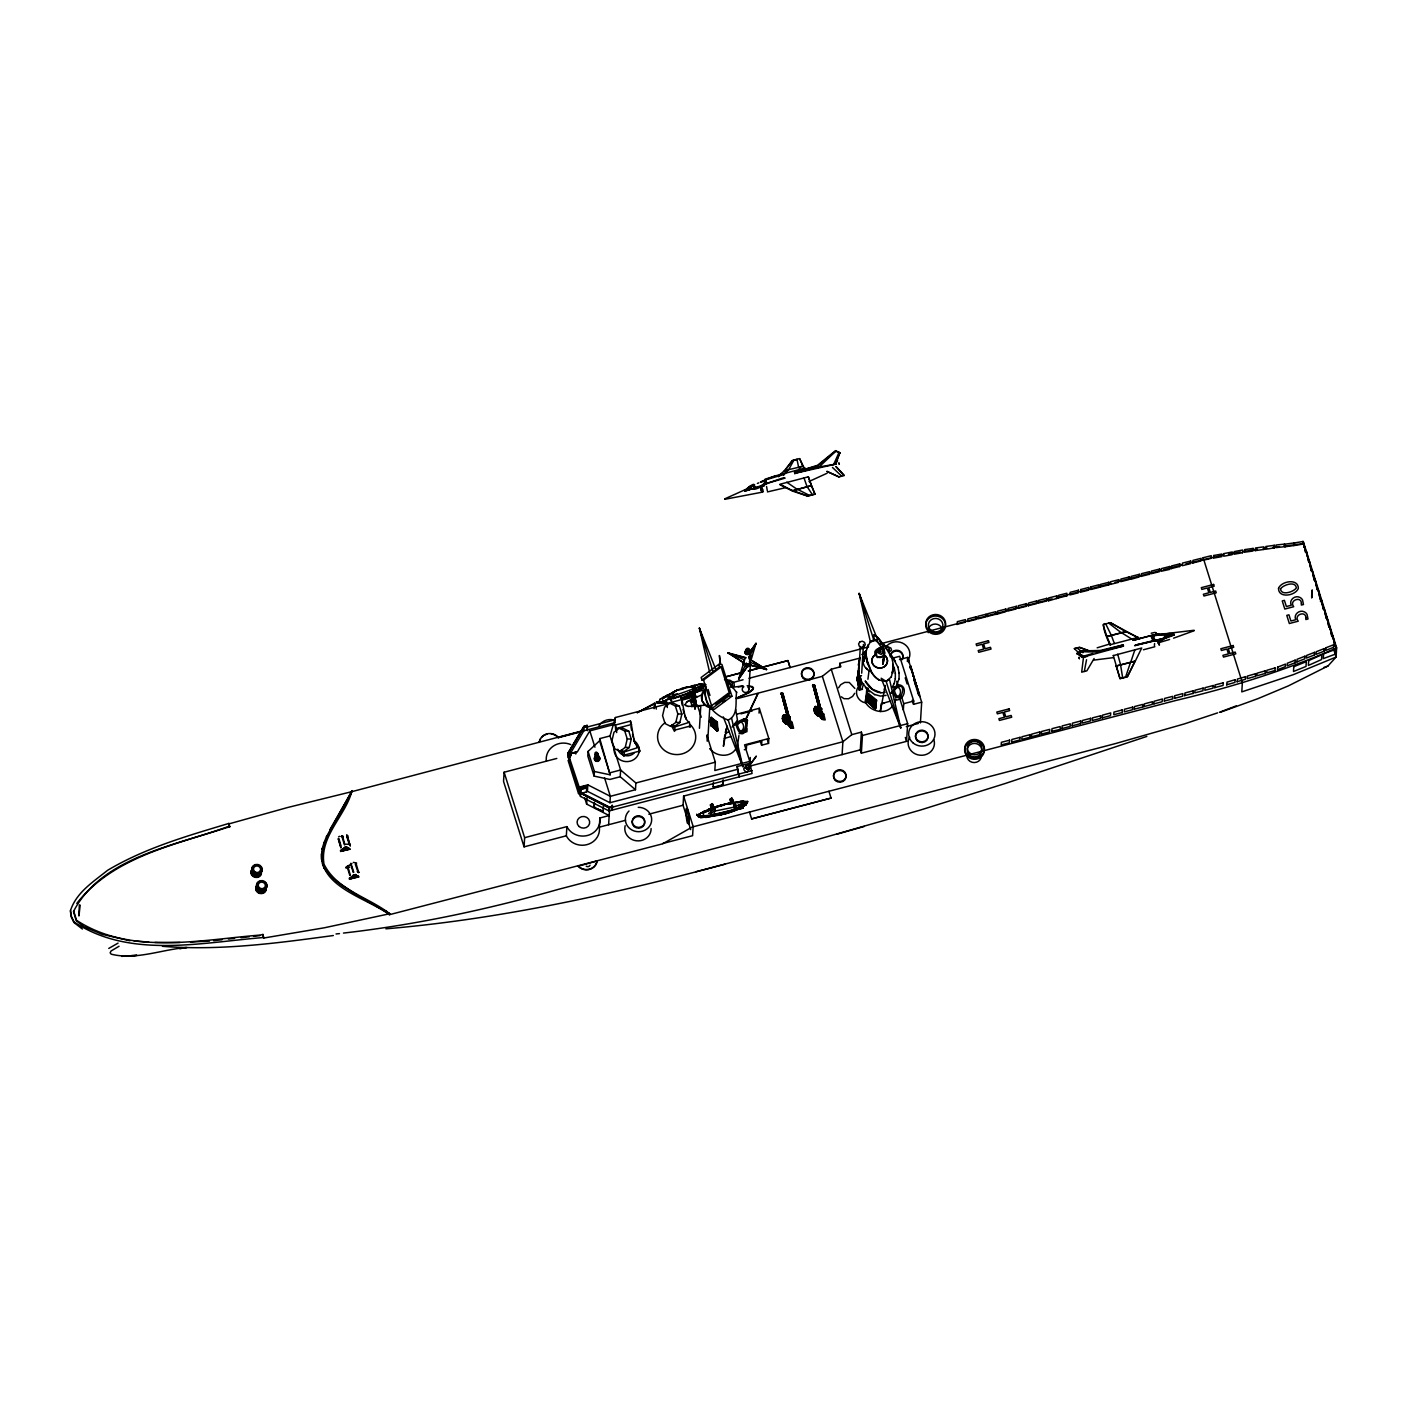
<?xml version="1.0" encoding="UTF-8"?>
<svg xmlns="http://www.w3.org/2000/svg" width="1407" height="1407" viewBox="0 0 1407 1407"><rect width="100%" height="100%" fill="white"/><g stroke="black" fill="none" stroke-linecap="round" stroke-linejoin="round"><path stroke-width="1.5" d="M711.379 808.427L711.96 803.608L715.055 810.256L711.854 804.417L711.625 809.183M858.252 671.069L859.571 659.32M895.327 678.754L895.344 673.179M899.055 678.948L899.073 672.775M321.412 853.82L321.394 858.868L324.419 868.418M321.798 859.853C322.344 833.753 343.009 813.967 352.014 790.734L326.477 836.76M704.063 812.754L704.01 811.364L718.59 805.771L723.919 805.138L718.977 806.193M711.784 725.484L717.412 730.972L716.638 727.102L711.713 723.04L711.397 725.256L716.691 729.494L711.397 725.678L717.535 730.602C718.01 727.313 709.884 718.309 711.502 725.396L711.238 717.429L711.115 725.555L717.412 730.972L717.324 722.301L711.238 717.429L711.115 725.555L717.412 730.972L717.324 722.301L710.852 717.623C712.575 728.457 708.636 722.283 717.535 730.602L717.218 722.67L710.852 717.623L711.115 725.555L711.749 724.552L717.535 730.602L711.784 725.484L711.731 723.954L711.115 725.555L711.238 717.429L711.502 725.396L711.731 723.954L716.655 728.158L717.535 730.602L716.55 723.391C697.749 710.236 727.964 740.223 711.362 724.253L711.696 722.53L711.115 725.555C709.902 712.786 718.907 723.356 717.412 730.972L712.98 726.786M730.937 801.585L731.253 798.648L734.577 804.874L732.097 798.402L732.132 801.656L731.886 798.138L734.665 804.751M711.397 725.678L711.713 723.444L716.62 727.683L717.535 730.602L716.585 724.711L711.608 719.962L716.55 723.937L717.412 730.972C715.917 724.816 705.804 717.57 716.55 730.092L716.392 723.778L711.573 719.364L711.115 725.555L711.696 722.53L716.62 726.575L717.535 730.602L716.55 723.937L711.221 719.663L716.55 723.391L716.708 729.741L716.497 722.934C706.279 713.789 711.555 721.668 717.324 722.301L711.573 718.942M595.618 756.386A2.374 2.198 3.5 0 0 595.689 759.886A2.374 2.198 3.5 0 0 599.312 758.936A2.374 2.198 3.5 0 0 597.359 755.928L598.309 756.315L597.359 756.386A2.691 2.497 3.5 0 1 599.47 760.026A2.691 2.497 3.5 0 1 595.108 760.607A2.691 2.497 3.5 0 1 595.97 756.614L598.485 755.7L597.711 753.29L595.425 752.446L594.792 756.86L596.674 760.448L597.817 760.061L598.485 755.7M597.975 755.928L598.309 758.197L596.726 758.918M711.502 725.396L711.608 720.384L716.603 725.238L711.643 721L711.115 725.555L711.608 720.384L716.427 724.834L717.412 730.972L711.397 725.256L716.708 729.459M738.921 735.597L737.461 745.921M913.917 678.772L914.321 680.636L914.04 679.282M916.731 687.759L916.872 688.762L916.661 687.531M596.128 756.386A2.374 2.198 3.5 0 0 595.354 759.921A2.374 2.198 3.5 0 0 599.224 759.411A2.374 2.198 3.5 0 0 597.342 756.227L597.324 755.876M868.154 644.564L863.142 661.87A11.344 10.5 3.5 0 0 864.83 666.865L867.38 669.609M863.142 661.73L863.564 658.177A14.088 13.05 3.5 0 1 866.202 653.411A43.212 40.029 3.5 0 0 867.838 664.192L871.355 671.878A21.773 20.173 3.5 0 0 879.269 680.197M875.383 700.299L874.873 702.339L868.84 697.221L869.35 695.339L868.242 702.515C880.747 715.319 870.951 702.99 876.192 699.719L875.488 708.935L867.574 702.216L867.978 694.46L868.717 693.704L876.156 699.736L875.383 707.615M875.488 708.935L875.611 700.281L868.77 695.885L868.172 694.231L867.574 702.216M868.471 698.048L874.873 703.342L868.664 697.292L874.785 702.357L874.837 703.394L868.647 697.802L874.749 703.394L874.697 708.02L874.82 701.319L868.594 696.148L868.242 702.515L868.77 695.885L874.908 701.302M80.181 905.106L78.933 915.992L79.337 904.965M734.155 809.377L734.348 804.681L731.552 798.103L730.989 801.199L731.306 798.314L734.155 804.997M1311.641 596.638L1311.869 591.837M556.803 758.443L504.111 772.232L503.548 781.413L524.072 846.856L566.335 835.793A17.376 16.11 3.5 0 0 586.965 844.64A17.376 16.11 3.5 0 0 599.329 827.158L599.874 817.995L609.161 815.55L586.649 804.118L584.696 797.892M524.072 846.856L524.635 837.675L504.111 772.232M581.566 731.622L558.262 737.725L556.855 735.984A10.658 9.867 3.5 0 0 539.303 742.105L539.286 742.421A10.658 9.867 3.5 0 1 540.587 738.763M738.71 775.011L737.162 766.551L749.949 763.21L752.077 773.498L609.02 810.942L580.493 796.432L568.164 757.142L568.041 752.886L583.712 726.54L587.211 725.396L587.352 730.69L587.335 725.994L583.905 726.909L567.988 753.73L569.026 757.054L568.217 753.009M569.026 757.054L568.322 753.22M569.132 760.185L568.78 753.959L577.433 751.707L589.814 730.866L614.947 724.288M570.24 757.529L570.468 753.572L576.43 752.024M571.154 755.612L571.26 753.941M566.335 835.793L566.898 826.613L524.635 837.675M575.744 754.029L575.955 752.71M752.253 770.561L612.432 807.143L609.231 807.53L580.704 793.038L578.523 793.618L579.526 793.284M580.757 791.086L581.003 787.146L586.701 785.651L586.455 791.93L580.757 793.425L579.491 789.38L580.634 792.721L609.301 807.002M579.526 793.355L579.192 787.129L568.006 753.554L584.098 726.733L583.835 730.796L568.164 757.142M584.028 727.331L583.94 726.258L587.211 725.396M580.493 796.432L581.003 787.146M586.174 785.95L586.174 788.008L581.496 789.239L581.478 787.164L586.279 786.302M581.496 789.239L581.478 787.164M578.136 866.22L578.154 865.921A10.746 9.955 3.5 0 0 597.043 860.978L578.136 866.22A10.746 9.955 3.5 0 0 597.025 861.277M665.529 704.397L615.351 717.535L610.022 735.931L599.751 738.605L599.628 740.75L588.091 751.408L587.809 756.016L594.106 776.119L609.882 779.443L620.223 776.734L635.472 789.732L610.339 796.309L587.827 784.86L579.192 787.129M586.649 804.118L587.053 797.699M736.987 769.488L609.952 802.729L587.44 791.297L587.827 784.86M594.106 776.119L594.405 771.493L588.091 751.408M594.123 806.668L594.405 802.183M594.457 803.415L594.282 806.422A4.397 1.495 30.3 0 0 595.671 808.04L602.987 811.364L603.322 806.616M596.005 756.122A2.691 2.497 3.5 0 0 595.143 760.114A2.691 2.497 3.5 0 0 599.488 759.534A2.691 2.497 3.5 0 0 597.377 755.946L598.309 758.197A8.284 3.781 8.2 0 0 594.739 754.275M594.405 771.493L610.163 774.817L599.751 738.605M612.502 806.809L609.108 807.882L580.405 793.108L579.737 789.96M611.957 809.131L612.203 805.068L612.537 806.334L609.161 807.213L580.739 792.546M609.02 810.942L609.161 807.213M608.615 824.731L609.565 809.148M609.952 802.729L610.339 796.309L604.57 777.913M615.035 722.6L615.351 717.535M612.256 810.08L612.555 806.158L609.301 807.178M620.223 776.734L620.628 769.981L610.022 735.931M635.472 789.732L635.876 782.978L620.628 769.981L610.304 772.689M654.149 708.723L654.484 703.219L637.301 712.786M685.983 705.857L685.033 704.766L686.704 701.917L702.427 694.478L705.276 689.324A29.529 27.366 3.5 0 0 709.779 707.492L707.774 740.17M689.729 694.056L689.87 691.628A13.701 12.698 3.5 0 1 695.111 706.595L694.97 709.022A15.354 14.228 3.5 0 0 689.729 694.056A13.701 12.698 3.5 0 1 694.97 709.022M690.696 829.602L683.063 805.244L683.609 796.081L860.31 749.825L861.383 732.132L851.78 734.647L842.881 741.753L749.773 766.147L750.3 757.476M686.299 812.349C687.988 797.241 691.892 843.233 686.229 813.985M683.609 796.081L693.159 826.507L692.596 835.688L662.627 843.532M699.437 728.298L700.756 706.578M702.41 694.583L701.794 700.475L705.751 705.188L688.111 706.384M707.229 741.26L706.982 734.964M713.419 782.415L713.138 786.9A4.397 1.565 -17.4 0 0 714.668 787.392L721.228 785.669A2.55 0.915 -17.4 0 0 722.864 784.367L723.145 779.777M707 735.597L715.336 762.189L714.826 770.508L749.773 761.363L744.584 744.866L768.82 738.517L759.34 708.284L737.127 714.088M743.529 662.468L728.087 652.866L744.092 659.69L743.494 662.82L728.087 652.866L745.851 657.614M722.917 780.885L722.741 783.945A2.55 0.915 -17.4 0 1 721.105 785.264L714.527 786.97A4.397 1.565 -17.4 0 1 713.015 786.495M732.678 687.777L726.17 679.053M736.617 692.473L732.713 687.267L743.037 685.86M746.361 663.031L738.64 679.176L750.547 661.888A3.342 3.095 3.5 0 1 746.501 664.122L766.551 669.609L751.057 660.112L755.999 643.298L749.65 652.232M739.291 776.84L737.162 766.551M748.401 654.642L745.604 652.619L748.366 650.157L745.763 649.964L745.042 652.725L746.695 654.607L749.403 654.149L749.28 653.112L746.273 653.991L746.572 651.459M749.403 654.149L750.089 651.564L748.577 651.212L746.431 653.358M748.911 689.36L750.388 665.019M747.082 728.756L746.906 731.693L738.992 733.75M753.079 649.559L755.999 643.298L749.263 657.122M747.152 685.719L752.464 686.598L753.378 688.093L750.318 686.475M749.474 766.217L749.773 761.363M749.474 812.068L751.637 818.962L831.097 798.068L751.637 818.856M759.041 713.138L759.34 708.284M768.82 738.517L768.539 743.388L761.592 745.2L761.855 741.102L746.607 745.094L746.343 749.192L744.303 749.738M828.916 791.262L831.097 798.174M839.574 667.27L839.803 663.33L860.363 657.966M842.107 754.609L842.881 741.753L822.356 676.327L831.256 669.222L840.858 666.707L839.803 663.33M861.524 675.606L860.117 676.644L858.604 675.272L860.363 646.499M861.7 673.179L863.458 644.424M899.53 697.766L907.656 723.655L906.565 741.348L861.365 753.185L862.438 735.492L861.383 732.132M894.799 709.48L900.779 728.017L886.146 681.375L881.204 678.244L900.779 728.017L889.505 679.493L886.146 681.375L879.287 680.056A21.773 20.173 3.5 0 1 871.373 671.737L866.466 658.476M873.888 638.848L874.152 634.733A26.03 24.112 3.5 0 1 883.033 660.112L882.769 664.227A26.03 24.112 3.5 0 0 873.888 638.848A23.233 21.527 3.5 0 1 879.903 644.336M903.347 709.972L903.734 703.676L901.183 695.533M907.374 661.554L907.621 657.403L899.478 659.549M909.995 667.709L910.663 665.916L919.65 696.535M910.171 668.008L910.821 666.654L919.51 695.797M910.751 667.868L910.663 665.916M907.621 657.403L921.673 702.181L913.512 704.309L913.723 701.055L899.671 656.295L893.691 657.86M920.407 722.917L921.673 702.181M957.006 624.585L957.358 621.648L965.501 619.608L965.343 622.228L957.2 624.268M976.141 616.723L975.878 619.485L967.717 621.525L967.875 618.904L976.036 616.864M986.254 614.068L985.99 616.829L977.83 618.869L977.988 616.266L986.149 614.226M987.38 616.653L987.732 613.716L995.875 611.676L996.015 614.507M1005.917 608.932L1005.653 611.693L997.387 614.068M997.352 613.874L997.651 611.13L1005.812 609.09M1016.364 606.206L1016.1 608.967L1007.94 611.007L1008.098 608.404L1016.259 606.364M1009.628 740.064L1009.364 742.826L1001.221 744.919L1001.379 742.316L1009.523 740.205M1026.547 603.55L1026.283 606.311L1018.123 608.352L1018.281 605.749L1026.442 603.709M1020.128 737.233L1019.864 739.994L1011.721 742.087L1011.879 739.484L1020.022 737.374M1028.236 605.977L1028.57 603.058L1036.836 600.859M1036.73 601.018L1036.572 603.621L1028.411 605.661M1030.205 737.303L1030.223 734.507M1031.366 736.899L1031.683 734.155L1039.931 731.886M1046.826 598.256L1046.562 601.018L1038.401 603.058L1038.559 600.437L1046.72 598.397M1039.826 732.045L1039.65 734.647L1031.524 736.758M1041.321 734.384L1041.585 731.482L1049.728 729.371L1049.569 731.974L1041.426 734.085M1056.833 598.626L1056.903 595.759M1058.398 598.098L1058.715 595.284L1066.875 593.244L1066.981 595.9M1051.697 731.429L1052.014 728.668L1060.157 726.557L1060.298 729.389L1051.856 731.271M1061.88 728.844L1062.162 725.924L1070.305 723.831L1070.129 726.434L1062.004 728.545M1078.448 590.113L1078.184 592.875L1070.024 594.915L1070.182 592.312L1078.342 590.272M1072.046 725.994L1072.415 723.163L1080.558 721.052M1082.106 657.368L1076.935 653.411L1080.945 650.896L1100.081 650.474L1123.261 644.898L1123.454 646.077L1082.106 657.368L1081.93 656.031L1076.935 653.411M1080.594 723.778L1080.664 720.912M1090.636 718.221L1090.372 720.982L1082.229 723.092L1082.388 720.472L1090.531 718.379M1100.221 587.317L1100.555 584.38L1108.716 582.34M1100.696 715.635L1100.432 718.397L1092.289 720.507L1092.448 717.887L1100.591 715.794M1108.822 582.181L1108.857 585.136M1102.156 718.098L1102.49 715.161L1110.739 712.909L1110.475 715.671L1102.332 717.781M1118.758 579.596L1118.495 582.357L1110.334 584.397L1110.492 581.777L1118.653 579.737M1123.261 644.898L1099.746 651.511M1123.454 646.077L1100.292 651.177L1081.156 651.617L1077.164 654.132M1129.205 576.87L1128.942 579.614L1120.781 581.654L1120.939 579.051L1129.1 577.011M1122.188 709.849L1122.223 712.786M1139.265 574.355L1131.122 576.395L1130.771 579.35L1139.107 576.958L1139.371 574.214M1132.688 707.018L1132.424 709.761L1124.281 711.872L1124.439 709.269L1132.582 707.158M1141.095 576.465L1141.411 573.704L1149.572 571.664L1149.642 574.478M1134.2 709.462L1134.534 706.543L1142.677 704.432L1142.765 707.088M1143.856 706.754L1144.243 703.922L1152.491 701.671L1152.21 704.432L1144.084 706.543M1153.898 635.753L1166.245 634.065M1155.71 633.642L1156.009 632.939M1159.667 568.903L1159.403 571.664L1151.243 573.704L1151.401 571.101L1159.561 569.061M1170.923 633.414L1156.519 634.117M1166.895 637.353L1155.024 640.748L1153.406 635.419L1157.592 634.698L1153.705 635.489M1153.775 704.08L1154.145 701.249L1162.393 698.998L1162.129 701.759L1153.986 703.869M1158.453 640.326L1159.192 643.017M1159.227 642.542L1158.295 642.788L1159.298 640.115M1159.333 643.949L1159.333 645.215L1158.524 643.351M1169.745 566.405L1169.709 569.395L1161.32 571.207L1161.478 568.586L1169.639 566.546M1171.169 568.762L1171.556 565.948L1179.717 563.89M1164.257 701.196L1164.574 698.435L1172.717 696.342L1172.559 698.945L1164.416 701.055M1179.734 566.616L1179.822 563.75M1174.405 698.47L1174.722 695.709L1182.865 693.598L1182.689 696.219L1174.564 698.312M1190.709 560.918L1190.445 563.679L1182.285 565.702L1182.443 563.099L1190.603 561.076M1192.696 563.275L1192.978 560.373L1201.138 558.333L1200.98 560.953L1192.819 562.976M1184.606 695.762L1184.993 692.947L1193.118 690.837M1193.154 693.563L1193.224 690.696M1203.196 688.005L1202.932 690.767L1194.789 692.86L1194.948 690.257L1203.091 688.146M1213.256 685.42L1212.992 688.181L1204.849 690.274L1205.008 687.671L1213.151 685.561M1223.299 682.694L1223.035 685.455L1214.892 687.548M1226.693 685.051L1227.01 682.114L1235.188 679.669M1242.574 552.81L1242.592 550.014L1234.185 551.632L1234.027 554.252L1242.328 552.758M1235.082 679.81L1234.924 682.43L1226.851 684.734M1237.105 681.955L1237.421 679.036L1245.494 676.714M1253.145 548.308L1252.881 551.052L1244.509 552.195L1244.667 549.592L1253.039 548.449M1245.6 676.574L1245.336 679.335L1237.263 681.639M1255.15 550.735L1255.484 547.991L1263.855 546.848L1263.943 549.539M1255.572 676.591L1255.607 673.601M1274.074 547.939L1265.473 549.275L1265.878 546.479L1274.232 545.336M1265.227 670.734L1265.21 673.724M1274.355 548.185L1274.337 545.195M1275.059 667.815L1275.059 670.611M1284.556 543.999L1284.292 546.743L1275.885 547.622L1276.043 545.019L1284.45 544.122M1285.013 547.024L1285.382 544.122L1293.754 542.979M1293.842 545.652L1293.86 542.838M1295.196 660.041L1295.196 662.996M1303.093 541.343L1303.111 544.333M1303.374 541.853L1305.503 552.283M1303.691 547.182L1303.902 543.507L1283.747 546.233M1296.814 662.064L1297.113 659.285L1304.887 656.242M1306.347 551.21L1308.739 561.885L1306.347 551.438M1309.178 560.549L1311.306 570.978L1309.178 560.777M1304.993 656.084L1304.729 658.863L1296.955 661.906M1312.098 569.835L1314.226 580.264L1312.098 570.064M1315.105 579.403L1317.216 589.814L1315.088 579.631M1318.06 589.076L1320.188 599.276L1318.06 588.847M1314.507 652.25L1314.56 655.17M1320.522 601.721L1320.716 598.538L1328.032 621.824M1321.103 598.555L1323.231 608.985M1324.005 607.789L1326.133 618.218M1324.11 651.283L1324.11 648.504M1326.396 618.447L1324.005 608.035M1326.836 616.846L1328.964 627.258L1326.836 617.075M1329.791 626.238L1331.919 636.668L1329.791 626.467M1332.869 636.017L1334.979 646.446M1335.12 646.728L1332.851 636.263M1336.175 647.836L1335.894 652.602L1334.68 648.733M1220.221 712.311L1257.823 698.699L1288.425 685.86L1327.944 666.021L1336.087 657.051L1336.65 647.871L1303.902 543.507M1311.834 597.553L1312.115 590.166M692.402 692.174L692.93 687.759L695.937 697.098M705.276 689.324C703.887 704.221 715.178 715.583 728.21 720.015C738.939 715.108 734.982 701.319 736.652 691.98M1311.676 597.834L1312.256 590.184M667.041 696.078L667.094 695.058M712.364 809.641L711.696 803.819L714.756 810.186M724.798 734.876L723.427 746.343L727.102 726.082M874.574 704.678C876.913 713.982 858.358 685.666 874.908 702.286M867.785 702.023L868.524 700.879L874.785 705.945L868.418 699.631L874.82 704.889L868.559 699.789L874.697 704.96L874.662 706.525L868.365 700.633M857.778 677.84L858.639 670.664L857.092 678.878L859.431 690.239L857.056 679.317L858.041 674.182L860.328 683.415L858.973 688.586L860.662 682.061L858.34 672.599L860.345 683.679L859.009 674.287M352.014 790.734C345.77 815.568 319.336 836.374 323.997 864.127C336.642 889.945 368.476 897.086 389.721 913.741L324.296 927.793L263.689 938.047L262.951 934.459L260.031 935.075C200.023 939.894 130.306 955.441 76.506 920.284L73.656 910.997M1094.101 658.511L1086.872 670.822L1081.684 672.177L1083.548 656.823M893.339 668.255L891.282 677.048M892.759 673.144L892.988 662.996L891.739 657.597M597.993 756.122L597.412 756.263A2.023 1.882 3.5 0 1 598.995 758.813A2.023 1.882 3.5 0 1 595.9 759.622A2.023 1.882 3.5 0 1 595.829 756.649M866.835 687.777L865.727 702.849C871.179 711.731 885.39 715.178 892.425 706.244M867.926 679.247L869.016 670.734L865.991 668.167M745.305 653.587L745.833 649.77L748.542 649.313M749.28 653.112L750.195 651.195L749.104 649.594M663.348 698.065L676.82 690.327L682.342 689.254M788.536 724.499L785.915 724.095L783.312 721.598L782.292 718.485L783.646 714.791L786.284 715.196L788.87 717.693L788.641 719.452M783.418 716.568L783.646 714.791M783.312 721.598L782.521 716.726L786.284 715.196L788.096 718.01M786.038 716.954L786.284 715.196M786.214 718.766L782.521 716.726L786.144 722.336L785.915 724.095L782.292 718.485M821.283 714.228L821.53 712.47L817.889 706.859L815.269 706.455L813.897 710.13L814.934 713.261L817.52 715.758L820.158 716.145M815.269 706.455L813.897 710.13L817.52 715.758L817.766 713.982L814.143 708.372L817.889 706.859L817.66 708.618M814.934 713.261L814.143 708.372M732.15 801.691L732.062 798.736L734.577 804.874M694.478 685.42L699.173 684.277L693.317 686.528L687.232 686.897L682.325 689.36M694.583 696.008L695.269 697.432L693 687.777M864.215 661.184L865.182 654.888L863.968 661.325M858.147 673.654L860.451 682.87L857.953 674.586L859.888 685.86L857.461 677.224L859.783 686.405L857.865 677.418L857.144 678.913L859.325 688.322L860.82 681.48L859.413 675.272M859.73 686.176L857.567 676.697M860.574 682.588C854.665 660.094 862.262 682.078 858.973 688.586M742.667 805.244L735.404 810.168L726.205 813.58M1125.108 632.165L1125.934 631.725L1111.372 635.454L1105.709 623.846C1097.003 620.804 1118.512 663.102 1106.869 636.492L1125.864 631.532L1138.369 637.793L1110.44 622.738L1108.646 623.248M726.17 813.439L735.158 809.183L731.306 811.716M704.309 811.311C687.372 820.703 712.364 806.369 723.743 804.593L743.318 801.093L747.398 801.709M322.326 848.333C315.168 886.269 366.031 897.279 389.387 914.708L662.715 843.795L693.159 826.507M734.366 804.98L731.798 798.947L731.64 801.287M711.96 804.663L712.892 807.055L711.995 804.382C708.073 804.118 716.497 805.842 714.756 810.485L714.017 814.442M732.168 801.656L731.746 799.756M692.543 701.706L692.824 700.739M693.774 701.706L693.37 700.686M865.727 702.849L868.348 688.392M753.413 687.583L753.15 689.395L749.157 692.701L736.002 698.382L749.192 692.209L753.167 688.885M857.901 676.96L859.061 670.787M857.584 678.895L859.501 687.267M705.259 689.113L705.874 685.895M1084.322 671.438L1086.538 659.742M734.014 810.344L743.054 808.146L743.23 806.299L745.833 804.822L743.23 806.299M857.76 675.641L860.222 684.224M892.161 672.81L893.04 668.536M859.888 676.134L861.541 681.34L859.765 689.922L862.509 689.289M867.926 688.322L864.918 702.691C857.461 701.161 853.574 691.664 859.149 685.948M859.431 690.239L861.242 681.674L859.941 676.169M639.059 752.428L639.904 751.004L638.743 747.31L622.896 752.376L621.472 750.107M623.53 751.285L624.69 754.979L623.864 756.403L620.804 750.494M638.743 747.31C633.203 745.446 632.798 728.386 630.512 721.07L615.299 725.045L615.721 730.479M688.832 726.434L690.239 727.243L689.342 722.283L673.496 727.349L672.071 725.08M674.146 726.258L675.307 729.969L674.463 731.376L671.42 725.467M689.342 722.283C683.802 720.419 683.397 703.377 681.111 696.043L665.916 700.018L666.338 705.452M884.352 689.518L885.249 685.438L880.307 711.625L881.222 703.764L890.508 701.091M744.778 721.123L757.845 693.545M745.042 721.351L758.004 693.616M725.291 732.748L726.258 728.509M858.252 665.124L859.554 659.549M894.201 683.644L895.344 678.526M899.073 678.719L895.133 689.412L891.176 693.264M619.959 751.356L625.253 747.363L627.241 738.939L624.761 731.024L619.256 728.246L613.962 732.256L611.957 740.68L614.454 748.594L619.959 751.356L623.969 751.496L629.263 747.504L631.251 739.08L628.771 731.165L623.266 728.386L619.256 728.246M670.559 726.329L675.852 722.336L677.84 713.912L675.36 705.997L669.855 703.219L664.561 707.229L662.574 715.653L665.054 723.567L670.559 726.329L674.569 726.469L679.862 722.477L681.867 714.053L679.388 706.138L673.883 703.359L669.855 703.219M715.917 815.357L705.523 816.218L721.351 814.723L731.605 811.769M723.743 804.593L718.977 806.387M658.036 701.882L665.441 702.48L661.923 702.937M665.212 701.688L663.453 702.075L662.187 698.663L663.189 697.327L677.066 690.309M668.8 695.304L663.699 697.978M686.897 686.933L681.709 688.533M686.95 687.073L691.576 686.739L681.762 688.674M690.415 695.99L685.438 698.118M695.04 686.124L692.35 686.669L694.601 692.736L695.48 691.91L693.334 686.423L695.445 692.015L697.309 691.804L682.131 699.244M690.661 695.973L695.445 692.015M701.143 689.623L702.972 688.005M701.178 689.518L697.274 691.91L700.897 688.779M1162.481 634.17L1165.471 634.17L1164.31 638.672C1155.024 646.622 1143.399 633.713 1159.544 634.522M1165.928 635.63L1165.277 638.198M894.887 702.075L895.784 698.787M861.911 689.43L863.617 683.573M750.494 658.37L751.338 655.504L749.157 654.167M322.01 849.3L324.138 842.371M762.875 492.045L724.869 499.292M767.29 490.674L766.569 486.523M750.353 652.426L749.931 650.333M1113.236 655.627L1141.71 648.011L1135.22 661.272L1116.156 666.021L1135.15 661.061L1127.394 676.749L1125.618 677.295L1120.007 678.684L1113.306 655.451M1116.156 666.021L1120.007 678.561L1125.618 677.013L1130.595 662.117M1130.665 662.398L1134.904 649.717M76.787 903.435C112.736 857.373 174.028 844.886 226.703 827.597L229.622 826.982L228.884 823.429C187.342 835.881 145.114 847.981 107.583 870.317C93.372 881.749 75.978 892.636 70.35 911.033L71.229 916.924L73.85 922.447L82.397 929.042M229.622 826.982L228.884 823.429M263.689 938.047L262.951 934.459M788.659 721.175L781.184 693L782.802 693.299L792.071 727.771L790.453 727.472L781.184 693L788.817 721.386M820.281 712.821L812.806 684.646L814.407 684.963L823.675 719.434L822.075 719.118L812.806 684.646L820.439 713.032M821.881 713.138L814.407 684.963L822.04 713.349M866.677 648.627L870.405 641.768L873.29 640.255M734.788 725.185L735.245 724.007M711.573 719.364L716.392 723.778L717.324 722.301M716.532 723.989L716.392 724.886L711.625 720.472L711.326 722.723L716.585 726.1L717.535 730.602L716.568 724.464L711.238 720.173L716.532 723.989L717.412 730.972L716.497 727.999C700.176 713.666 727.296 737.444 713.542 725.678L716.691 728.404L711.362 724.253M323.803 843.338L326.811 835.793M717.412 730.972L716.585 724.992L711.256 721.105L716.585 724.992L711.643 721L716.603 726.047L717.412 730.972L716.427 725.361L711.625 720.894M714.545 810.502L711.643 804.153L711.502 809.676L711.713 807.002M716.462 726.944L711.696 722.53M794.867 473.842L794.515 472.435L817.573 465.295L835.494 450.662L839.891 452.702L835.934 462.252L836.338 464.011L794.656 473.368L819.103 466.966L836.338 464.011M836.127 462.727L839.891 452.702M711.731 723.55L716.638 728.21M716.62 727.683C696.289 709.691 726.205 735.668 713.525 725.15M711.309 722.213L716.603 726.628M746.361 803.256L747.099 801.656L736.301 802.166M747.064 802.992L747.803 801.392L745.956 805.191M711.291 722.125L716.603 726.346L711.274 721.615M833.63 464.556L839.082 452.333M664.948 703.043L656.541 701.706L658.564 702.884M741.366 673.601L738.64 679.176L744.883 658.968M835.758 463.923L837.534 460.3M878.707 650.579L878.566 651.564M1135.15 661.061L1127.394 676.626L1125.618 677.013M787.85 716.356L786.46 719.839L787.85 716.356L790.224 716.99L788.694 719.909L790.224 716.99M819.472 708.002L817.959 710.94C818.153 706.507 824.66 708.249 820.316 711.573L821.829 708.636M350.325 846.117L350.079 844.288L345.929 844.2M355.32 864.25L358.222 872.674M696.5 690.872L703.078 687.32M868.647 697.802C877.159 711.625 877.264 699.947 868.822 697.239M329.977 829.497L351.68 791.701L582.269 730.866M863.142 660.2L864.602 657.474M863.124 660.428L864.584 657.702M874.732 703.465C849.863 686.124 890.121 714.51 868.717 696.289M892.003 687.742L894.219 683.415M897.772 684.294L891.194 693.053M804.663 469.287L799.616 458.629L793.988 459.966L788.588 469.85L784.121 471.75L792.247 460.757L797.013 459.649M874.662 705.54L868.4 700.123M874.609 707.105L868.277 702.023M756.104 756.227L747.574 768.204L756.263 756.333M744.831 651.687L745.745 651.494M750.406 652.232L749.491 652.426M580.704 793.038L609.266 807.847M711.59 719.452L716.409 724.306L711.59 719.874M711.608 719.962L716.585 724.711M736.635 747.31C731.781 758.162 716.286 757.23 709.656 748.612M568.076 753.994L583.887 727.085L587.317 726.716M711.379 724.658L716.515 728.527M732.097 727.102L736.987 720.894M744.743 720.806L745.675 721.087M744.373 805.244L747.099 801.568L733.452 807.266L713.701 811.311M108.761 948.424L118.065 943.112M838.572 687.812L840.647 684.734L844.692 682.377L849.3 682.465L854.858 688.41M854.682 693.317L852.589 696.412L848.562 698.769L843.954 698.663L841.386 696.799M746.238 802.887L747.099 801.656L737.972 805.578M786.337 719.276L787.99 716.902L790.347 717.535M738.657 678.825L750.547 661.888M893.427 687.882L894.395 686.51M805.121 468.003L775.521 475.847L764.265 480.244L783.576 474.581L782.345 474.071M783.892 477.624L765.795 483.744L785.106 478.116L783.875 477.589M765.795 483.779L766.551 482.724M749.632 652.584L755.981 643.632M874.644 702.585C852.325 685.596 890.948 718.942 868.647 698.4M868.418 699.631L874.714 704.45M716.497 722.934L711.203 719.153L717.218 722.67L716.392 723.778L711.221 719.663L716.515 723.462M874.732 706.507L868.33 701.02L874.749 706.455M747.398 801.533L742.527 806.281L738.288 807.46L735.404 810.168L735.158 809.183M868.312 701.618L874.732 706.982L868.348 701.126M784.051 471.239L792.229 460.564L793.988 459.966M711.502 809.676L712.54 809.711M748.981 653.622L747.961 654.378M891.299 676.908L886.146 681.375M702.709 688.076L705.452 684.699L701.231 684.259L705.734 684.523L697.028 691.98M658.406 702.498L660.375 698.98M738.974 808.814L747.099 801.568C741.278 810.379 729.987 812.419 720.384 814.741M783.664 475.161L788.518 469.674L803.045 466.28M692.543 701.601L693.774 701.618M878.9 650.368L878.865 652.039M879.797 650.439L880.94 651.283L880.026 652.32M705.259 685.596L701.284 688.463L704.186 686.247M705.523 689.078C698.083 694.601 701.548 706.332 710.5 707.739L705.751 705.083M868.418 702.286L869.121 701.513L875.312 706.789L875.365 708.477L874.626 706.578M874.609 707.563L876.842 700.334L875.611 700.281M744.145 804.786L747.099 801.568M860.152 684.752L858.27 675.307M859.958 685.086L858.164 675.835M859.853 685.631L857.989 676.785M857.76 677.945L859.308 686.968L858.164 679.616M857.83 679.036L857.25 678.385L857.83 679.036C862.79 706.033 853.856 662.064 859.009 685.913M346.984 837.464L347.863 835.776L346.65 834.756M355.83 865.129L356.587 863.071L353.35 862.385M750.336 485.749L752.745 485.309L748.929 488.721M862.192 654.431L866.167 650.562M862.192 654.66L866.149 650.79M858.27 673.003L860.662 682.061M746.765 722.934L747.17 719.839L743.758 719.1L742.931 721.386L744.602 718.784L747.609 720.648L745.939 723.251M703.852 685.948L695.251 690.679M761.046 482.021L765.443 479.875L766.868 483.744L744.708 491.289L750.74 485.573M818.346 467.687L836.057 450.926M778.458 476.727L781.29 474.229M888.626 650.738C891.352 648.099 885.847 645.919 883.631 646.077M742.738 801.779L743.318 801.093L728.738 803.485M778.317 476.041L783.998 471.116L788.518 469.674M707.739 816.359L699.156 816.869L698.083 815.093L704.01 811.364M674.252 697.503L673.601 693.862M744.936 804.892L737.25 808.62M743.353 806.651L745.059 805.261M859.624 686.722L857.936 678.508M840.102 453.177L835.705 451.119L817.766 465.77L794.515 472.435M680.9 698.171L697.256 691.329L705.452 684.646L667.428 698.083M340.371 850.619L346.562 846.821L349.903 849.248L340.617 851.428L349.64 848.439M341.18 850.268L344.768 847.401L346.28 847.049L349.165 849.248L341.426 851.077L348.918 848.439M340.617 851.428L344.803 848.104L346.808 847.63L349.903 849.248M341.426 851.077L345.014 848.21L349.165 849.248M351.961 863.546L345.788 867.345L349.745 867.275M346.034 868.154L348.83 865.938M349.217 878.285L355.391 874.486L358.732 876.913L349.464 879.094L358.486 876.104M358.011 876.913L355.109 874.714L358.011 876.913L350.273 878.742L353.597 875.066L349.464 879.094M711.661 721.51L716.62 725.766L711.643 721M742.228 806.229L744.444 804.646L742.738 801.603M729.494 693.616L727.911 693.545L710.306 706.631L711.098 709.163L714.299 709.304L731.904 696.219L721.949 664.509L718.748 664.385L701.161 677.453L701.952 680.003L703.535 680.073L721.14 666.988L729.494 693.616L715.407 704.08M701.952 680.003L719.557 666.918L721.14 666.988M711.098 709.163L728.703 696.078L731.904 696.219M749.087 486.664L747.68 488.159M712.698 807.6L711.027 807.319M686.704 702.005L697.274 696.465M725.625 733.61L729.213 731.288M693.704 693.194L682.325 698.523M880.571 651.881L878.689 651.652M338.577 836.919L339.492 836.321M744.356 490.463L747.574 488.37M1170.941 636.281L1169.305 635.999M701.126 688.076L702.92 686.933M748.348 650.315L749.878 650.509M745.358 653.411L749.474 653.956M736.723 808.462L735.105 803.116L734.032 803.168L735.879 808.972L736.705 808.269L735.105 803.116L729.002 803.485M603.075 811.188L595.53 808.304M1132.934 640.326C1189.196 625.587 1109.472 646.499 1140.866 638.25M1135.73 645.004L1134.622 645.707L1154.004 640.924L1135.73 645.004L1153.142 640.695M752.464 488.88C757.529 491.641 771.827 477.905 760.431 482.073M660.094 699.156L663.453 697.204M735.105 810.115L738.517 808.198M711.854 720.314L716.568 724.218M762.559 489.443C764.353 494.772 759.305 489.355 760.747 486.716L761.715 486.664M747.996 488.335L745.798 490.621L764.388 485.626M711.854 721.351L716.427 725.361M870.405 641.909L873.765 640.027L877.722 639.992L859.132 593.367L870.405 641.909L876.631 640.132M637.23 712.522L658.406 701.9M827.123 473.227L808.972 481.528M744.708 491.289L752.675 485.732L754.961 488.106L747.522 489.953M663.014 698.03L666.971 695.885M119.05 946.26L111.065 950.991L110.151 952.838L111.188 954.175C136.127 960.436 162.086 949.32 187.025 947.491M738.218 808.322L742.527 806.105M690.38 695.797L694.038 693.915M676.767 690.186L672.3 692.631M697.256 691.329L705.452 684.646L695.92 687.9M699.824 684.91L701.513 684.101L703.008 687.9M749.526 487.279L753.202 485.538M749.227 487.578L754.187 485.222M735.158 809.359L731.728 810.801M724.763 498.852L745.218 489.654M718.748 806.475L709.884 810.063L718.59 805.771M757.371 483.463L758.76 482.847M1164.416 633.906L1171.626 633.379L1174.265 634.979L1164.31 638.672M730.831 685.842C735.351 684.031 729.406 680.214 726.751 680.777M889.083 652.268L891.563 650.069L890.895 648.064L883.139 644.846M740.311 731.306C745.956 729.881 743.881 720.173 738.059 721.685M882.787 703.588L884.247 702.955M894.36 699.859C905.317 701.952 908.641 683.696 897.103 684.84M1194.226 630.705L1173.596 638.162M761.046 481.792C772.214 476.938 761.187 488.792 755.823 487.473L753.185 484.325L754.609 484.694M350.853 863.335L353.773 872.305M708.688 810.52L702.884 812.754L710.57 809.57L712.259 815.145L721.351 814.723M730.866 736.529L724.341 738.464M704.01 812.578L708.178 810.872M682.237 698.488L685.139 697.327M712.206 807.847L712.452 804.259L714.967 810.379M1314.402 652.408L1306.628 655.451L1306.47 658.071L1314.244 655.029M1324.005 648.68L1316.231 651.722L1316.073 654.325L1323.846 651.283M1295.091 660.2L1287.317 663.242L1287.159 665.845L1294.932 662.803M682.36 699.173L690.696 695.867M708.231 811.048L708.126 809.57L723.409 804.505M713.296 807.847L728.703 803.274L723.444 804.716M708.636 813.422L713.754 811.487M1219.5 712.241L1236.243 705.892M1336.65 647.871C1285.013 670.77 1230.949 687.39 1176.023 700.44L693.246 826.771M1336.087 657.051L1293.297 674.674L1241.801 691.892L1242.363 682.729L1203.724 559.546L1185.732 564.031M690.784 692.332L696.922 689.993M697.063 690.38L673.214 698.699M1323.829 667.498L1327.944 666.021M792.51 491.043L811.399 485.503L815.022 494.226L807.636 496.161L792.51 491.043L780.006 484.799M814.987 494.015L807.6 495.95L792.405 490.463M662.187 702.023L666.496 700.563M662.345 702.427L666.654 700.95M672.247 695.445L677.295 693.704M673.953 698.118L672.739 698.523L673.285 694.038L674.463 697.45L673.32 693.88M678.121 696.571L688.093 693.141M676.749 690.221L682.061 688.498M673.056 698.312L678.455 696.571M687.355 693.493L691.927 691.822M682.078 699.103L685.402 697.925M1097.161 647.8L1109.771 644.001M742.667 805.42L744.444 804.646M1217.6 712.874L1184.395 723.902L1115.434 743.582L558.491 889.33C488.036 909.309 416.279 924.821 343.466 933.07M1146.846 736.424L1004.985 783.576L920.319 810.08L808.568 842.054L696.008 871.724M1165.981 634.575L1171.662 633.783L1172.101 635.173L1157.592 634.698M662.521 701.952L665.581 700.967M765.003 479.207L775.538 475.883M694.548 696.254L695.55 697.327M1109.947 644.793L1138.351 637.353M915.289 683.872L915.64 684.963M1155.604 641.082L1173.139 635.102L1172.735 633.836L1168.355 633.836M811.47 485.644L808.357 476.815L779.953 484.254L792.475 490.621L811.47 485.644L815.022 494.226M1157.82 642.964L1169.569 639.482M1106.94 636.703L1111.372 635.454M1084.568 655.873L1092.676 653.516M1174.265 634.979L1167.546 635.911M732.678 809.922L739.009 808.181M739.132 808.55L710.975 815.585M1255.501 673.742L1247.429 676.063L1247.27 678.666L1255.343 676.362M1265.122 670.893L1257.049 673.197L1256.891 675.8L1264.963 673.496M1274.953 667.973L1266.88 670.277L1266.722 672.88L1274.795 670.576M836.479 834.316L864.285 826.437M731.605 799.018L729.811 799.528L731.605 798.877L732.449 801.445M228.69 823.957L287.433 807.565L351.68 791.701M1143.399 649.788L1154.866 646.728M764.546 485.468L761.504 486.118M785.299 487.737L767.448 491.905M827.035 471.556L838.977 476.938L844.165 475.584L836.039 466.772M725.185 676.96L739.836 673.126L725.185 677.066M1161.496 570.275L1115.118 582.392M695.146 692.297L704.819 689.764M733.1 682.465L743.072 679.757M749.034 678.297L868.594 646.903M880.641 643.755L1052.119 598.872M1056.288 597.782L1111.108 583.448M667.305 707.563L666.971 703.43L682.184 699.455M682.254 700.035L694.812 696.746M583.958 727.349L587.299 726.469M587.299 726.997L614.894 719.786M558.298 737.409L581.583 731.306M583.835 730.796L614.718 722.723M616.688 732.59L616.372 728.457L631.585 724.464M737.426 698.558L822.356 676.327M576.571 752.411L570.468 753.572M675.307 729.969L690.503 725.977M740.926 713.841L752.358 710.852M1125.934 631.725L1110.457 622.65L1108.681 623.072L1103.053 624.673L1106.869 636.492M624.69 754.979L639.904 751.004M1087.47 650.386L1079.574 647.519L1074.35 648.609L1079.538 647.255L1089.423 650.843M919.58 694.583L910.259 666.795M581.109 787.498L586.701 785.651M903.734 703.676L913.723 701.055M581.39 788.887L586.174 788.008M1083.689 657.28L1087.435 656.313M579.473 789.538L580.686 793.214M587.44 791.297L586.455 791.93M635.876 782.978L715.336 762.189M862.438 735.492L907.656 723.655M906.301 726.61L918.384 723.444M599.329 827.158L625.552 820.299M648.838 814.196L683.063 805.244M1056.639 598.503L1048.373 600.877M1305.766 552.511L1303.374 542.082M1323.354 609.213L1321.103 598.802M1223.193 682.835L1215.05 684.945L1214.716 687.865M1122.082 709.99L1113.939 712.1L1113.781 714.703L1121.924 712.593M1030.1 734.665L1021.974 736.758L1021.816 739.379L1029.942 737.268M1184.817 695.55L1192.96 693.44M1134.376 709.146L1142.502 707.053M1072.257 725.766L1080.4 723.673M725.133 864.162C613.857 893.973 500.945 919.088 385.923 928.831M1163.519 569.747L1181.704 565.051M1056.798 595.9L1048.637 597.94L1048.338 600.701M1171.398 568.551L1179.558 566.511M1141.253 576.325L1149.396 574.267M1100.397 586.983L1108.558 584.943M1058.556 597.905L1066.717 595.865M987.556 616.336L995.716 614.296M723.743 804.769L729.002 803.309M710.517 815.286L715.266 814.125M719.628 813.105L729.934 810.608M733.891 809.975L743.054 808.146M707.739 816.711L700.668 817.784L697.327 815.181M720.454 814.917L711.485 816.447M1113.412 657.632L1094.048 660.076M729.125 810.784L733.891 809.658M698.329 816.781L704.714 817.045M714.404 814.354L719.927 813.017M721.052 814.671L726.469 813.316M341.127 836.356L343.378 836.69M341.338 836.479L342.851 836.11M358.732 876.913L353.403 874.961M350.009 877.933L357.747 876.104M884.669 655.803L877.3 657.526L875.488 651.001M709.075 815.655L700.141 816.834M595.935 756.614L594.792 756.86M1203.724 559.546L1222.49 555.343M229.816 826.437L226.896 827.052C174.486 845.836 101.55 857.215 73.463 911.543L76.312 920.811L83.91 926.668L102.219 934.336L129.972 940.773M1151.225 633.22L1155.165 632.394M706.613 816.201L701.864 817.168L705.065 817.326M734.032 803.168L741.014 801.322M730.638 687.267L734.296 685.684L734.014 682.782L729.952 680.249L724.499 679.599M1228.487 554.252L1240.464 552.072M690.943 686.036L694.759 685.244M1302.988 541.484L1294.686 542.909L1294.51 545.511L1302.829 544.087M1242.574 551.72L1257.383 549.258M805.314 469.832L802.992 466.157L798.543 467.054L800.847 470.659M1172.154 632.869L1194.103 630.266M729.389 804.083L732.959 803.52M1166.86 633.73L1169.586 633.414M661.501 702.902L657.86 703.183L656.541 701.706M715.618 815.216L721.351 814.547M1255.325 550.612L1263.697 549.469M1285.224 546.725L1293.596 545.582M333.353 935.532C276.827 943.165 219.51 950.956 162.403 946.295M1263.205 548.501L1267.074 548.009M918.402 693.633L918.279 692.701M895.978 696.746C901.905 696.887 902.028 686.968 896.153 686.827M900.163 697.995L895.591 697.186L892.601 691.242M879.445 650.245L880.36 650.21M1163.958 634.012L1164.978 635.489L1163.818 638.409L1153.67 640.695L1152.175 635.841M721.175 814.178L712.259 815.145M213.635 940.685L222.025 939.753M228.339 939.067L234.635 938.381M240.931 937.695L249.338 936.763M253.541 936.306L259.838 935.62M263.883 937.502C201.869 942.409 129.391 959.082 74.043 921.919L71.423 916.397L70.543 910.505M738.13 686.88L743.002 686.37M700.299 705.98L691.294 706.631M859.554 687.495L857.69 678.367M1273.089 547.27L1279.491 546.62M336.027 933.967L339.456 933.615M710.183 815.145L711.485 815.022L703.852 815.849L702.884 812.56M705.523 817.449L710.095 817.027L710.13 816.078M885.109 692.297C876.79 694.583 869.139 688.111 865.305 681.269M886.076 695.392L880.36 696.096L874.785 694.513M698.874 684.453L701.513 684.101L699.173 684.277M710.394 815.99L701.864 816.412M752.27 484.764L753.747 485.292M734.577 804.663L731.464 798.912L731.218 801.374M180.026 942.479L154.928 942.444M190.525 942.004L209.432 941.142M1169.973 633.502L1173.878 633.713M657.72 702.797L660.534 702.849M746.554 767.008C739.326 767.554 748.489 776.154 748.63 768.925M1089.018 651.353L1080.418 651.212L1099.975 652.232M698.083 815.093L696.711 814.407L699.033 816.5M762.858 491.236L761.416 491.184L760.659 486.4M675.36 705.997L679.388 706.138M677.84 713.912L681.867 714.053M675.852 722.336L679.862 722.477M624.761 731.024L628.771 731.165M627.241 738.939L631.251 739.08M625.253 747.363L629.263 747.504M710.306 706.631L711.889 706.701L703.535 680.073M134.14 941.054L148.685 942.022M357.237 871.601L359.295 872.34M1165.717 635.348L1167.951 635.735M814.917 707.457L817.995 708.038L823.763 714.123L825.206 719.962L822.128 719.382L816.359 713.296L814.917 707.457L820.686 713.542L822.128 719.382L815.937 709.163M820.686 713.542L823.763 714.123M789.063 721.897L790.505 727.736L783.294 715.811L789.063 721.897L792.159 722.459L793.601 728.298L790.505 727.736L784.737 721.65L783.294 715.811L786.39 716.374L792.159 722.459M858.481 674.146L860.117 683.151M812.472 685.578L814.073 685.877M780.85 693.915L782.802 693.299L790.435 721.685M822.409 718.186L824.01 718.502M790.804 726.54L792.405 726.856M711.326 722.723L716.638 726.821M711.96 723.374L716.48 727.472L711.696 722.934M880.852 692.649L872.234 689.166L865.323 681.041M746.501 664.122L766.569 669.257L749.245 661.888M727.63 682.764L728.932 683.098M728.07 653.217L745.833 657.966M733.082 802.746L735.105 803.309M711.924 723.391L716.655 727.349M711.221 719.663L716.568 723.655L711.203 719.575M688.111 706.49L685.033 704.766M712.065 809.447L712.171 807.038M698.382 814.97L702.163 816.271M702.163 816.465L698.083 815.022L699.701 816.552M868.488 698.136L874.626 703.113M782.362 474.089L783.576 474.581M885.812 648.398L888.925 650.755M1084.797 656.594L1077.656 652.954M760.782 667.147L766.551 669.609L752.78 661.167M827.017 471.292L838.977 476.938M657.79 701.9L659.074 702.498M869.034 670.576L871.355 671.878M796.925 489.038L809.342 495.334M716.409 725.414L717.535 730.602M366.488 900.586L389.721 913.741L357.044 895.098L335.728 880.905M874.767 694.741L865.375 687.531M357.624 895.608L342.13 885.759L330.891 876.649M730.075 683.573L732.115 686.124M745.886 664.315L745.675 664.174A3.342 3.095 3.5 0 1 744.074 662.31M1121.309 632.57L1131.527 638.936M672.265 724.869L673.918 725.924M786.742 482.214L797.013 489.231M711.432 807.97L710.201 804.892M880.166 641.434L883.666 644.177M1108.681 623.072L1121.397 632.833M711.344 723.655L716.655 727.911L713.542 725.221M711.379 724.763L716.691 728.967M1076.953 647.923L1082.933 652.707M867.978 694.46L875.734 700.739M868.541 696.553L874.925 701.776M711.889 722.389L716.603 726.346M874.785 705.945L868.576 699.895M869.121 701.513L876.069 707.721M711.872 721.861L716.409 725.942L711.643 721.404M711.608 720.384L716.427 724.834M1074.35 648.609L1080.611 654.66M832.452 467.441L841.544 476.006M869.702 691.857L861.928 682.501M815.163 711.502L817.766 713.982M783.558 719.839L786.144 722.336M755.471 488.194L752.745 485.309M558.262 737.725L556.838 736.301A10.658 9.867 3.5 0 0 551.175 733.926M712.434 806.809L712.276 803.661L714.967 810.168M857.848 675.237L859.888 684.242M836.022 466.508L844.147 475.32M331.067 876.842L324.243 868.137L322.326 863.617M883.666 644.037L891.721 657.737M386.01 910.646L389.387 914.708M696.711 814.407L697.432 815.55M891.985 656.084L897.824 667.024M891.968 656.313L895.415 661.343M812.314 494.543L806.95 486.417L803.925 477.729M1154.426 645.637L1154.567 643.544M732.08 801.216L731.693 799.211M684.857 716.145L685.666 717.781M634.258 741.155L635.049 742.808M892.759 664.297L894.201 667.973M859.519 676.82L861.911 682.712M715.53 668.642L699.367 628.102L709.656 672.423M723.268 716.884L742.843 766.657L731.57 718.133M671.702 700.704L669.486 694.812L677.101 690.204M668.817 695.199L670.928 700.792M761.697 486.523L762.612 489.513M1111.284 635.19L1114.344 643.439M715.055 810.256L712.487 803.925L712.1 809.218M1156.114 632.957L1156.519 634.24M692.912 687.865L695.92 697.344M729.793 799.387L730.638 801.797M712.839 806.95L711.995 804.382M692.684 687.953L695.656 697.52M695.146 697.116L692.508 687.882L695.339 697.52M673.109 693.968L674.287 697.432M914.075 679.845L914.286 680.267M736.213 746.062L742.843 766.657L728.21 720.015M694.091 691.277L695.726 696.94M1304.412 546.567L1311.412 568.85M1312.573 572.579L1319.995 596.199M1328.894 624.602L1335.577 645.883M1333.572 649.014L1335.454 655.046M913.934 679.986L918.437 694.618M905.211 677.857L907.128 683.96M912.246 700.246L913.512 704.309M896.716 681.287L898 685.35M905.334 737.444L906.565 741.348M873.765 640.027L859.132 593.367L864.865 612.151M860.31 749.825L861.365 753.185M831.256 669.222L851.78 734.647M767.272 739.361L768.539 743.388M760.325 741.172L761.592 745.2M718.748 664.385L719.557 666.918M727.911 693.545L728.703 696.078M712.733 670.699L699.367 628.102L704.467 644.793M708.09 689.483L709.955 695.427M697.38 704.925L701.231 717.201M665.916 700.018L666.971 703.43M654.484 703.219L656.33 709.093M615.299 725.045L616.372 728.457M589.814 730.866L594.95 747.223M570.116 759.499L568.111 760.466L578.523 793.618M344.557 847.295L345.014 848.21M713.261 807.636L708.126 809.57M709.884 809.869L711.485 815.198M705.628 815.726L703.852 815.849M599.628 740.75L610.163 774.817M693.581 691.4L695.111 697.362M633.59 738.763L634.786 742.878M356.077 863.441L358.627 872.481M349.903 844.78L347.23 835.776L349.798 844.816M349.393 845.009L346.702 836.145M342.341 835.758L344.944 844.64M350.624 863.564L353.227 872.463M341.795 835.899L344.398 844.798M347.74 866.29L350.325 875.172M338.894 838.625L340.969 845.73M347.054 866.413L349.815 875.453M338.384 838.906L340.986 847.788M338.225 838.748L340.828 847.63M750.511 662.24L748.929 656.77L750.072 661.8M783.066 696.324L790.259 721.492M1117.738 654.22L1120.64 665.019M683.098 709.445L684.189 713.754M632.499 734.472L633.22 737.338M859.308 675.817L860.205 679.986M897.842 666.795L899.073 673.003M894.219 667.745L895.344 673.408M858.27 670.84L859.079 675.061M796.96 459.192L798.613 467.212M748.366 650.157L748.559 651.353M802.992 466.157L799.616 458.629M1159.139 642.929L1159.403 644.125M681.533 701.477L682.202 705.259M630.934 726.487L631.585 730.286M811.399 485.503L808.357 476.815M735.685 709.409L737.69 721.65M1120.552 664.737L1122.645 677.787M719.505 655.574L720.525 663.893M918.226 692.525L918.366 693.669M719.346 655.609L720.155 663.981M866.114 653.217L866.448 658.617M712.417 807.741L712.487 810.133M681.111 696.043L681.164 698.329M630.512 721.07L630.565 723.356M741.876 805.666L738.288 807.46M741.225 802.183L737.479 802.834M731.007 811.048L721.492 813.95M541.801 737.18A10.658 9.867 3.5 0 1 547.024 734.173M867.82 664.333A43.212 40.029 3.5 0 1 866.184 653.552M725.502 700.422A6.613 6.138 3.5 0 1 722.565 702.058M747.873 687.179A3.342 3.095 3.5 0 1 747.768 691.752A3.342 3.095 3.5 0 1 742.878 691.206A3.342 3.095 3.5 0 1 743.846 686.739M750.107 664.526A3.342 3.095 3.5 0 1 746.396 666.021M750.687 664.825A3.992 3.711 3.5 0 1 746.238 666.619M743.758 664.913A3.992 3.711 3.5 0 1 743.301 662.099M750.705 664.544A3.992 3.711 3.5 0 1 746.255 666.32M743.775 664.614A3.992 3.711 3.5 0 1 743.318 661.818M749.614 664.895A3.342 3.095 3.5 0 1 746.413 665.722M750.195 662.996A3.342 3.095 3.5 0 1 746.484 664.473M875.629 654.624A7.862 7.281 3.5 0 0 873.8 665.634A7.862 7.281 3.5 0 0 885.847 665.493A7.862 7.281 3.5 0 0 883.49 654.536A7.862 7.281 3.5 0 1 885.865 665.353A7.862 7.281 3.5 0 1 873.817 665.493A7.862 7.281 3.5 0 1 875.646 654.466M884.053 655.187A4.907 4.555 3.5 0 1 877.775 657.104A4.907 4.555 3.5 0 1 875.101 651.459A4.907 4.555 3.5 0 1 880.923 648.557M883.156 649.7A4.907 4.555 3.5 0 1 883.948 650.632M884.475 651.722A4.907 4.555 3.5 0 1 884.528 654.079M599.874 817.995A17.376 16.11 3.5 0 1 587.528 835.477A17.376 16.11 3.5 0 1 566.898 826.613M689.835 724.253A19.082 17.675 3.5 0 1 689.623 749.966A19.082 17.675 3.5 0 1 661.941 748.049A19.082 17.675 3.5 0 1 665.37 722.547M634.1 753.114A9.726 9.005 3.5 0 1 617.743 749.263M633.801 740.363A9.726 9.005 3.5 0 1 636.791 746.712M684.629 715.266A8.055 7.475 3.5 0 1 685.789 718.995M546.373 761.169A17.376 16.11 3.5 0 1 553.232 746.167A17.376 16.11 3.5 0 1 570.767 744.584M651.107 828.53A13.155 12.188 3.5 0 1 636.527 840.806A13.155 12.188 3.5 0 1 625.165 825.68M638.233 807.319A13.155 12.188 3.5 0 1 651.3 822.515A13.155 12.188 3.5 0 1 632.183 830.148A13.155 12.188 3.5 0 1 629.017 810.995M598.977 725.783A13.155 12.188 3.5 0 1 613.645 719.927M928.286 632.675A7.299 6.771 3.5 0 1 933.21 624.303A7.299 6.771 3.5 0 1 942.268 628.947M264.164 881.855A5.241 4.784 14.7 0 1 264.745 889.963A5.241 4.784 14.7 0 1 256.549 886.709A5.241 4.784 14.7 0 1 262.88 881.345M265.905 887.694A5.241 4.784 14.7 0 1 259.679 893.445A5.241 4.784 14.7 0 1 257.129 885.355M266.011 887.289A5.241 4.784 14.7 0 1 260.453 893.199A5.241 4.784 14.7 0 1 256.426 885.935M264.586 888.503A3.588 3.271 14.7 0 1 260.172 891.598A3.588 3.271 14.7 0 1 257.868 886.727M264.235 888.345A3.588 3.271 14.7 0 1 263.514 888.855M259.662 871.496A3.588 3.271 14.7 0 1 256.32 875.576A3.588 3.271 14.7 0 1 252.768 871.355M260.014 871.513A3.588 3.271 14.7 0 1 259.468 872.182M261.245 871.126A5.241 4.784 14.7 0 1 255.001 876.895A5.241 4.784 14.7 0 1 252.469 868.805M261.139 871.531A5.241 4.784 14.7 0 1 254.896 877.3A5.241 4.784 14.7 0 1 252.363 869.209M933.914 739.783A13.155 12.188 3.5 0 1 919.844 755.207A13.155 12.188 3.5 0 1 909.731 737.127M887.219 645.479A13.155 12.188 3.5 0 1 904.508 644.23A13.155 12.188 3.5 0 1 908.254 659.971M890.35 656.893A6.314 5.839 3.5 0 1 898.158 651.16A6.314 5.839 3.5 0 1 902.186 659.672M890.385 656.137A6.314 5.839 3.5 0 1 898.194 650.403A6.314 5.839 3.5 0 1 902.239 658.933M908.799 659.865A13.155 12.188 3.5 0 1 909.327 663.014M981.435 755.682A7.299 6.771 3.5 0 1 974.33 762.559A7.299 6.771 3.5 0 1 966.838 755.911M635.331 741.647A12.557 11.643 3.5 0 1 630.16 761.187A12.557 11.643 3.5 0 1 614.454 747.117M590.043 865.217A2.497 2.304 3 0 1 586.227 866.202M597.342 755.964A2.023 1.882 3.5 0 1 599.013 758.514A2.023 1.882 3.5 0 1 595.917 759.323A2.023 1.882 3.5 0 1 595.847 756.35M597.711 753.29A8.284 4.889 -27.9 0 1 595.53 759.217M595.425 752.446A8.284 6.806 39.3 0 1 597.817 760.061M596.55 752.059A8.284 7.228 -69.8 0 1 596.674 760.448M689.87 691.628A15.354 14.228 3.5 0 1 695.111 706.595M881.398 646.552A23.233 21.527 3.5 0 1 882.769 664.227M874.152 634.733A23.233 21.527 3.5 0 1 883.033 660.112M688.92 818.294C686.985 839.311 683.521 788.061 688.92 818.294M1301.405 603.128L1301.334 605.08L1303.48 604.518L1302.548 599.998A6.068 5.628 3.5 0 0 1300.068 597.518C1295.231 594.686 1288.671 599.927 1291.204 605.274L1286.367 606.54L1284.415 600.349L1282.252 600.912L1284.802 609.055L1293.701 606.716C1288.706 600.455 1301.088 595.847 1301.405 603.128M1305.942 617.603L1305.872 619.555L1308.018 618.992L1307.085 614.472A6.068 5.628 3.5 0 0 1304.606 611.992C1299.769 609.143 1293.209 614.384 1295.741 619.731L1290.905 621.015L1288.953 614.824L1286.789 615.387L1289.34 623.53L1298.239 621.191C1293.244 614.929 1305.626 610.321 1305.942 617.603M838.941 463.044L839.293 464.24L838.941 463.044M746.73 650.966L747.557 651.846L746.73 650.949M787.92 660.551L790.083 667.551L787.92 660.551L748.19 670.946L787.902 660.657M912.774 675.167L912.844 676.099L912.774 675.167M1080.717 589.551L1080.558 592.171L1088.719 590.131L1088.983 587.37L1080.717 589.551M1079.028 657.421L1079.362 658.652L1079.028 657.421M1090.83 586.912L1090.671 589.533L1098.832 587.493L1099.096 584.732L1090.83 586.912M1203.091 557.735L1202.932 560.355L1211.093 558.333L1211.251 555.712L1203.091 557.735M1213.678 555.519L1213.502 558.122L1221.804 556.627L1221.962 554.024L1213.678 555.519M1223.879 553.602L1223.721 556.222L1232.022 554.727L1232.286 551.966L1223.879 553.602M1277.644 667.147L1277.486 669.75L1285.259 666.707L1285.418 664.104L1277.644 667.147M1293.772 666.707L1293.49 671.491L1306.013 666.443L1306.312 661.642L1293.772 666.707M1308.686 660.604L1308.387 665.441L1321.542 659.549L1321.841 654.712L1308.686 660.604M1323.582 653.815L1323.284 658.617L1335.102 654.237L1335.401 649.436L1323.582 653.815M1325.816 647.818L1325.658 650.439L1333.431 647.396L1333.59 644.775L1325.816 647.818M1278.523 588.355C1278.33 598.696 1295.53 595.794 1298.327 588.443C1298.52 578.119 1281.302 580.985 1278.523 588.355M735.931 724.2C743.828 753.554 756.526 704.133 735.931 724.2M737.356 724.816C743.424 746.22 752.798 709.761 737.356 724.816M894.236 690.098C900.304 711.52 909.678 675.061 894.236 690.098M745.587 765.883L745.305 767.747C752.552 774.765 748.63 758.496 745.305 767.747L748.348 769.664L749.896 768.574L749.034 765.144L745.587 765.883M1280.511 588.83C1281.021 596.058 1293.438 592.083 1296.339 587.968C1295.812 580.739 1283.395 584.714 1280.511 588.83M716.691 729.213L711.766 725.062L716.655 729.266M859.835 641.856L858.587 643.931L859.308 646.218L861.559 647.396L864.039 646.745L865.27 644.67L864.549 642.366L862.298 641.205L859.835 641.856M692.912 699.385L691.277 701.812L693.985 703.236L695.621 700.809L692.912 699.385M879.305 647.888L876.526 652.021L881.116 654.413L883.895 650.298L879.305 647.888M752.182 485.485L746.8 489.829L746.413 488.897L752.182 485.485M988.418 640.73L976.124 643.949L976.669 645.69L982.174 644.265L983.686 649.102L978.199 650.544L978.744 652.285L991.038 649.067L990.493 647.326L985.111 648.733L983.599 643.878L988.98 642.471L988.418 640.73M1213.608 584.433L1201.314 587.651L1201.859 589.41L1207.364 587.968L1208.877 592.804L1203.372 594.246L1203.935 596.005L1216.228 592.787L1215.683 591.028L1210.301 592.435L1208.789 587.598L1214.171 586.191L1213.608 584.433M1233.165 645.514L1220.854 648.733L1221.399 650.491L1226.904 649.049L1228.434 653.886L1222.929 655.328L1223.474 657.087L1235.786 653.868L1235.223 652.109L1229.841 653.516L1228.329 648.68L1233.71 647.273L1233.165 645.514M1009.118 708.864L996.807 712.083L997.352 713.841L1002.857 712.399L1004.387 717.236L998.882 718.678L999.427 720.437L1011.721 717.218L1011.176 715.46L1005.794 716.867L1004.281 712.03L1009.663 710.623L1009.118 708.864M695.005 700.211L690.661 701.231L691.734 705.065L696.078 704.063L695.005 700.211M185.917 947.65L179.656 948.599L185.953 947.65M136.708 955.335L121.67 956.338L136.708 955.335M579.033 826.489A6.314 5.839 3.5 0 0 589.515 823.746A6.314 5.839 3.5 0 0 581.619 816.676A6.314 5.839 3.5 0 0 579.033 826.489M634.135 825.768A6.314 5.839 3.5 0 0 644.617 823.025A6.314 5.839 3.5 0 0 636.72 815.954A6.314 5.839 3.5 0 0 634.135 825.768M634.082 826.525A6.314 5.839 3.5 0 0 644.582 823.781A6.314 5.839 3.5 0 0 636.685 816.711A6.314 5.839 3.5 0 0 634.082 826.525M928.831 631.761A9.884 9.146 3.5 0 0 945.223 627.399A9.884 9.146 3.5 0 0 932.806 616.372A9.884 9.146 3.5 0 0 928.831 631.761M928.919 630.213A9.884 9.146 3.5 0 0 945.328 625.851A9.884 9.146 3.5 0 0 932.911 614.841A9.884 9.146 3.5 0 0 928.919 630.213M930.607 630.037A7.299 6.771 3.5 0 0 942.725 626.818A7.299 6.771 3.5 0 0 933.544 618.675A7.299 6.771 3.5 0 0 930.607 630.037M259.345 887.676A3.588 3.271 14.7 0 0 265.272 886.322A3.588 3.271 14.7 0 0 260.805 882.189A3.588 3.271 14.7 0 0 259.345 887.676M258.202 888.714A5.241 4.784 14.7 0 0 266.873 886.744A5.241 4.784 14.7 0 0 260.33 880.729A5.241 4.784 14.7 0 0 258.202 888.714M254.561 871.513A3.588 3.271 14.7 0 0 260.506 870.159A3.588 3.271 14.7 0 0 256.021 866.044A3.588 3.271 14.7 0 0 254.561 871.513M253.436 872.569A5.241 4.784 14.7 0 0 262.107 870.581A5.241 4.784 14.7 0 0 255.564 864.566A5.241 4.784 14.7 0 0 253.436 872.569M253.278 873.131A5.241 4.784 14.7 0 0 261.948 871.162A5.241 4.784 14.7 0 0 255.423 865.129A5.241 4.784 14.7 0 0 253.278 873.131M912.738 742.65A13.155 12.188 3.5 0 0 934.617 736.934A13.155 12.188 3.5 0 0 918.155 722.178A13.155 12.188 3.5 0 0 912.738 742.65M917.399 740.926A6.314 5.839 3.5 0 0 927.899 738.183A6.314 5.839 3.5 0 0 920.002 731.112A6.314 5.839 3.5 0 0 917.399 740.926M917.452 740.188A6.314 5.839 3.5 0 0 927.934 737.444A6.314 5.839 3.5 0 0 920.037 730.356A6.314 5.839 3.5 0 0 917.452 740.188M803.397 678.455A6.314 5.839 3.5 0 0 813.897 675.712A6.314 5.839 3.5 0 0 806 668.642A6.314 5.839 3.5 0 0 803.397 678.455M803.45 677.699A6.314 5.839 3.5 0 0 813.932 674.955A6.314 5.839 3.5 0 0 806.053 667.885A6.314 5.839 3.5 0 0 803.45 677.699M835.424 780.533A6.314 5.839 3.5 0 0 845.924 777.79A6.314 5.839 3.5 0 0 838.027 770.719A6.314 5.839 3.5 0 0 835.424 780.533M835.477 779.795A6.314 5.839 3.5 0 0 845.959 777.051A6.314 5.839 3.5 0 0 838.062 769.963A6.314 5.839 3.5 0 0 835.477 779.795M967.787 755.207A9.884 9.146 3.5 0 0 984.179 750.846A9.884 9.146 3.5 0 0 971.78 739.818A9.884 9.146 3.5 0 0 967.787 755.207M967.699 756.737A9.884 9.146 3.5 0 0 984.091 752.376A9.884 9.146 3.5 0 0 971.674 741.366A9.884 9.146 3.5 0 0 967.699 756.737M969.458 755.031A7.299 6.771 3.5 0 0 981.594 751.795A7.299 6.771 3.5 0 0 972.413 743.652A7.299 6.771 3.5 0 0 969.458 755.031M969.581 752.956A7.299 6.771 3.5 0 0 981.717 749.738A7.299 6.771 3.5 0 0 972.536 741.595A7.299 6.771 3.5 0 0 969.581 752.956M746.554 651.089A1.759 1.636 3.5 0 0 749.474 650.315A1.759 1.636 3.5 0 0 747.275 648.346A1.759 1.636 3.5 0 0 746.554 651.089M746.484 652.074A1.759 1.636 3.5 0 0 749.421 651.3A1.759 1.636 3.5 0 0 747.223 649.331A1.759 1.636 3.5 0 0 746.484 652.074"/></g></svg>
